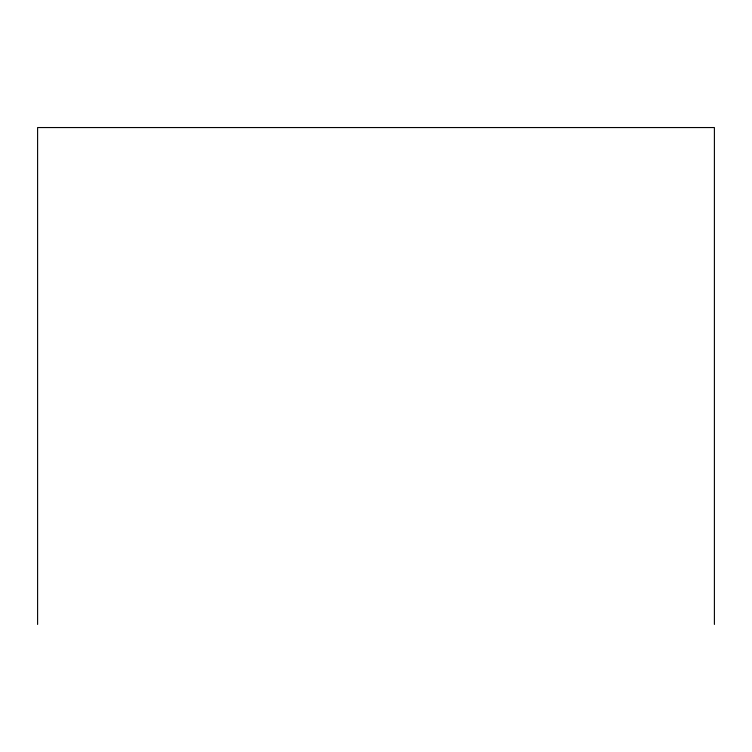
<?xml version="1.0" encoding="UTF-8"?>
<svg xmlns="http://www.w3.org/2000/svg" width="752" height="752" viewBox="0 0 752 752"><rect width="100%" height="100%" fill="white"/><g stroke="black" fill="none" stroke-linecap="round" stroke-linejoin="round"><path stroke-width="1.13" d="M714.4 624.451L714.4 127.549L37.6 127.549L37.6 624.451"/></g></svg>
